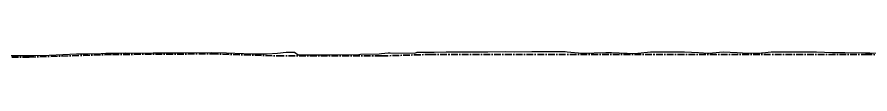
# Model space of a CAD drawing. Extents: x 525858 to 564773, y 2370984 to 2400075.
# Drawn here: x 558107 to 559688, y 2392221 to 2392236 of the extents above; entities that cross this region are included whole.
import ezdxf

# ---------------------------------------------------------------- set-up
doc = ezdxf.new("R2010")
doc.units = 0
doc.linetypes.add('CENTER', pattern=[2, 1.25, -0.25, 0.25, -0.25])
doc.layers.add('pipe_cen', color=1, linetype='CENTER')
doc.layers.add('地形剖面', color=4, linetype='CONTINUOUS')

msp = doc.modelspace()

# ---------------------------------------------------------------- linework, layer by layer
at = {"layer": 'pipe_cen', "linetype": 'CENTER', "lineweight": 35, "ltscale": 10}
msp.add_lwpolyline([(558076.727753, 2392225.655541), (558128.97071, 2392225.655541), (558283.290292, 2392230.472951), (558467.285216, 2392231.530847), (558589.559797, 2392227.687787), (558782.361609, 2392227.687787), (558871.056048, 2392230.49784), (559679.107026, 2392230.49784), (559849.725723, 2392226.173114), (560124.271588, 2392226.173114), (560236.772546, 2392222.756079), (560260.636593, 2392222.756079), (560325.493023, 2392225.389834), (560591.217668, 2392223.852567), (560930.10905, 2392223.852567), (560967.185377, 2392221.051643), (560989.415665, 2392221.051643), (561019.60173, 2392223.300868), (561499.281345, 2392224.622479), (561678.774447, 2392224.622479), (561723.215356, 2392227.299262)], dxfattribs=at)
at = {"layer": '地形剖面', "linetype": 'Continuous', "lineweight": -3}
msp.add_lwpolyline([(558095.934374, 2392228.44635), (558118.952374, 2392228.74635), (558128.970374, 2392228.59135), (558128.970374, 2392228.59135), (558128.970374, 2392228.59135), (558138.282374, 2392228.44635), (558166.089374, 2392229.04635), (558216.692374, 2392231.34635), (558238.274374, 2392231.54635), (558262.828374, 2392232.24635), (558271.099374, 2392232.84635), (558283.290374, 2392232.98335), (558283.290374, 2392232.98335), (558283.290374, 2392232.98335), (558306.777374, 2392233.24635), (558333.656374, 2392232.84635), (558359.220374, 2392233.64635), (558373.480374, 2392233.74635), (558404.356374, 2392233.74635), (558467.111374, 2392234.14635), (558467.285374, 2392234.14035), (558467.285374, 2392234.14035), (558467.285374, 2392234.14035), (558494.740374, 2392233.24635), (558542.103374, 2392231.64635), (558570.542374, 2392231.54635), (558589.559374, 2392233.11735), (558589.559374, 2392233.11735), (558589.559374, 2392233.11735), (558605.653374, 2392234.44635), (558620.889374, 2392234.44635), (558627.956374, 2392229.84635), (558658.631374, 2392229.95135), (558686.639374, 2392230.04635), (558739.994374, 2392230.24635), (558743.305374, 2392231.14635), (558777.668374, 2392231.44635), (558782.361374, 2392231.94735), (558782.361374, 2392231.94735), (558782.361374, 2392231.94735), (558794.535374, 2392233.24635), (558798.066374, 2392233.24635), (558844.155374, 2392232.94635), (558848.380374, 2392234.54635), (558853.032374, 2392234.54635), (558871.056374, 2392234.61335), (558871.056374, 2392234.61335), (558879.780374, 2392234.64635), (558901.761374, 2392235.24635), (558904.002374, 2392235.24635), (558907.759374, 2392235.21735), (558929.893374, 2392235.04635), (558946.953374, 2392235.24635), (558979.019374, 2392235.24635), (559011.609374, 2392235.84635), (559029.199374, 2392235.64635), (559060.575374, 2392236.04635), (559077.139374, 2392235.94635), (559105.164374, 2392235.74635), (559122.839374, 2392235.84635), (559126.554374, 2392235.52535), (559154.116374, 2392233.14635), (559154.116374, 2392233.14635), (559197.846374, 2392234.24635), (559208.570374, 2392234.24635), (559251.958374, 2392232.14635), (559252.013374, 2392232.15235), (559280.936374, 2392235.14635), (559281.243374, 2392235.14835), (559315.786374, 2392235.34635), (559343.746374, 2392235.34635), (559344.142374, 2392235.34635), (559370.113374, 2392234.07935), (559389.255374, 2392233.14635), (559415.650374, 2392235.64635), (559441.431374, 2392234.24635), (559460.980374, 2392232.64635), (559486.749374, 2392233.21335), (559488.230374, 2392233.24635), (559504.765374, 2392235.04635), (559544.502374, 2392235.34635), (559588.308374, 2392235.04635), (559617.912374, 2392234.40635), (559625.299374, 2392234.24635), (559640.871374, 2392234.34635), (559679.107374, 2392233.60335), (559679.107374, 2392233.60335), (559687.159374, 2392233.44635), (559711.288374, 2392232.04635)], dxfattribs=at)

doc.saveas('drawing.dxf')
